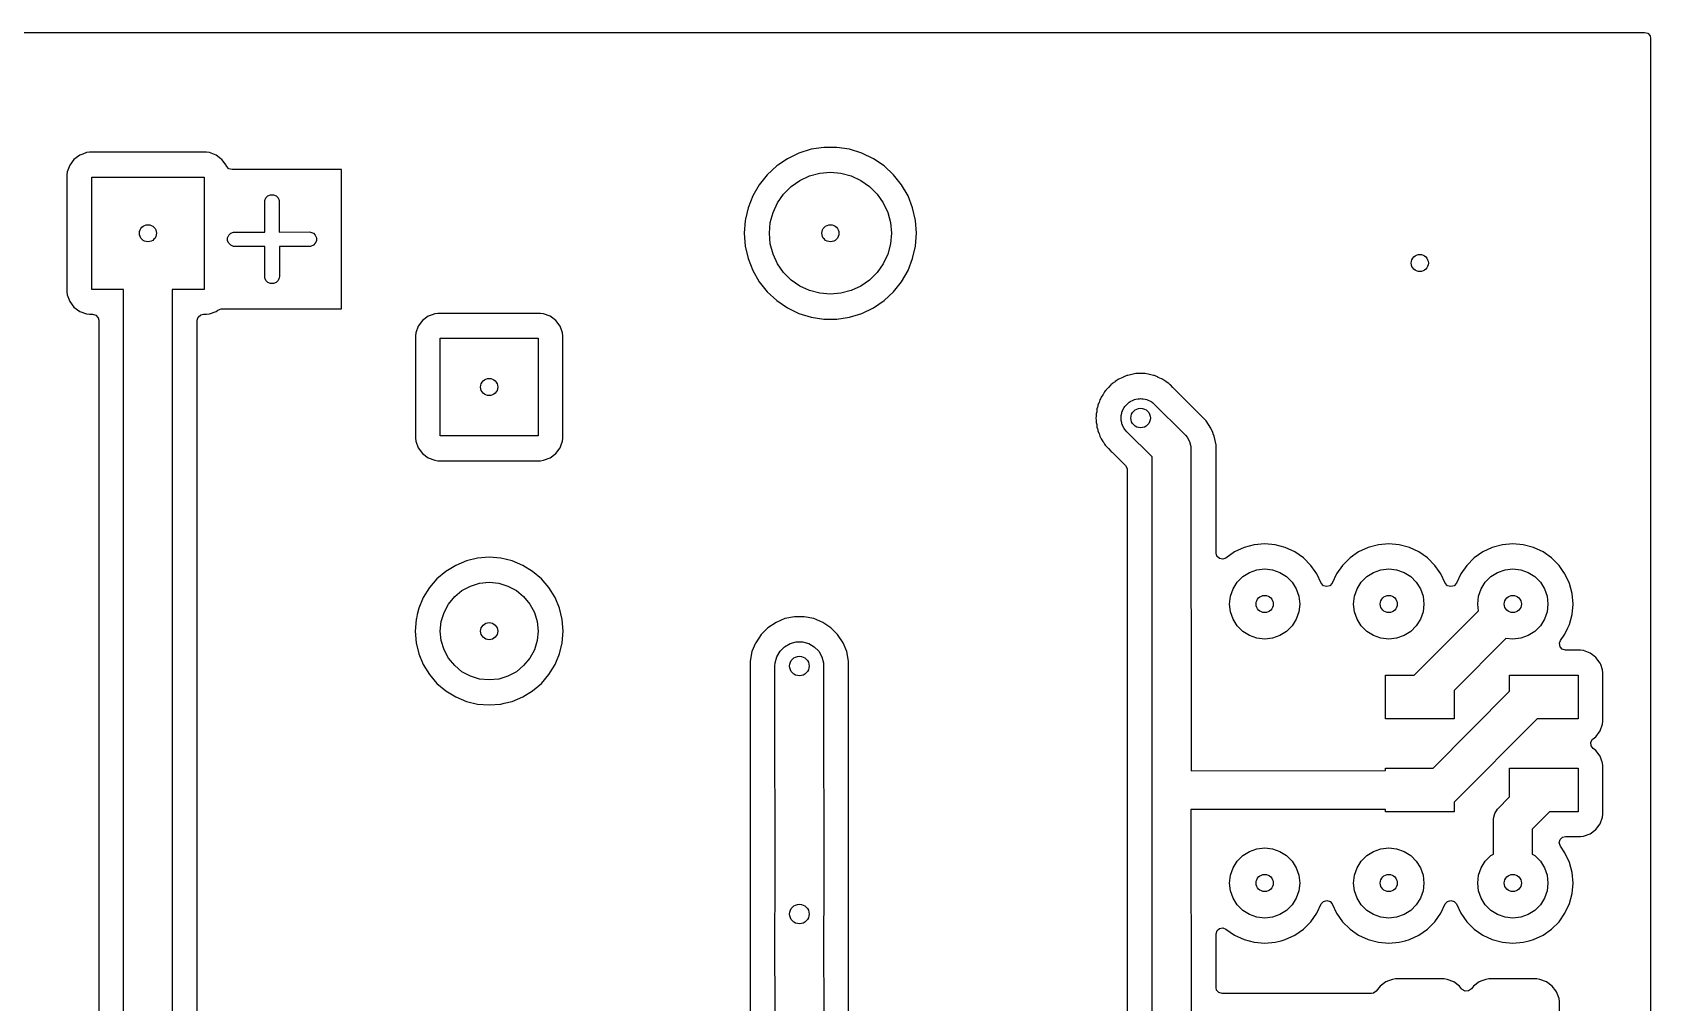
# Model space of a CAD drawing. Extents: x 0.01 to 2.39, y 0.01 to 1.59.
# Drawn here: x 1.082 to 2.386, y 0.804 to 1.586 of the extents above; entities that cross this region are included whole.
import ezdxf

# ---------------------------------------------------------------- set-up
doc = ezdxf.new("R2010")
doc.units = 0
doc.header["$MEASUREMENT"] = 0
doc.layers.add('BLACK', color=7, linetype='CONTINUOUS')

msp = doc.modelspace()

# ---------------------------------------------------------------- linework, layer by layer
at = {"layer": 'BLACK', "linetype": 'CONTINUOUS'}
for p, q in [((0.0189, 1.586), (2.3811, 1.586)), ((2.3811, 1.586), (2.3838, 1.5853)), ((2.3838, 1.5853), (2.3856, 1.5831)), ((2.3856, 1.5831), (2.386, 1.5811)), ((2.386, 1.5811), (2.386, 0.0189)), ((1.12, 1.487), (1.1154, 1.4836)), ((1.1224, 1.4879), (1.12, 1.487)), ((1.12, 1.487), (1.12, 1.487)), ((1.12, 1.487), (1.12, 1.487)), ((1.1254, 1.4891), (1.1224, 1.4879)), ((1.1278, 1.4893), (1.1254, 1.4891)), ((1.1254, 1.4891), (1.1254, 1.4891)), ((1.2222, 1.4893), (1.1278, 1.4893)), ((1.1278, 1.4893), (1.1278, 1.4893)), ((1.1278, 1.4893), (1.1278, 1.4893)), ((1.2246, 1.4891), (1.2222, 1.4893)), ((1.2222, 1.4893), (1.2222, 1.4893)), ((1.2222, 1.4893), (1.2222, 1.4893)), ((1.23, 1.487), (1.2246, 1.4891)), ((1.2246, 1.4891), (1.2246, 1.4891)), ((1.2246, 1.4891), (1.2246, 1.4891)), ((1.2338, 1.4841), (1.23, 1.487)), ((1.23, 1.487), (1.23, 1.487)), ((1.23, 1.487), (1.23, 1.487)), ((1.6996, 1.4886), (1.6903, 1.4841)), ((1.7096, 1.4917), (1.6996, 1.4886)), ((1.6996, 1.4886), (1.6996, 1.4886)), ((1.6996, 1.4886), (1.6996, 1.4886)), ((1.7198, 1.4932), (1.7096, 1.4917)), ((1.7096, 1.4917), (1.7096, 1.4917)), ((1.7096, 1.4917), (1.7096, 1.4917)), ((1.7302, 1.4932), (1.7198, 1.4932)), ((1.7404, 1.4917), (1.7302, 1.4932)), ((1.7504, 1.4886), (1.7404, 1.4917)), ((1.7404, 1.4917), (1.7404, 1.4917)), ((1.7404, 1.4917), (1.7404, 1.4917)), ((1.7597, 1.4841), (1.7504, 1.4886)), ((1.7504, 1.4886), (1.7504, 1.4886)), ((1.7504, 1.4886), (1.7504, 1.4886)), ((1.112, 1.479), (1.11, 1.4736)), ((1.1154, 1.4836), (1.112, 1.479)), ((1.112, 1.479), (1.112, 1.479)), ((1.2346, 1.4836), (1.2338, 1.4841)), ((1.238, 1.479), (1.2346, 1.4836)), ((1.2382, 1.4785), (1.238, 1.479)), ((1.2383, 1.4782), (1.2382, 1.4785)), ((1.2402, 1.4761), (1.2383, 1.4782)), ((1.2428, 1.4753), (1.2402, 1.4761)), ((1.3311, 1.4753), (1.2428, 1.4753)), ((1.3311, 1.424), (1.3311, 1.4753)), ((1.6817, 1.4783), (1.6741, 1.4712)), ((1.6827, 1.479), (1.6817, 1.4783)), ((1.6903, 1.4841), (1.6827, 1.479)), ((1.6903, 1.4841), (1.6903, 1.4841)), ((1.6903, 1.4841), (1.6903, 1.4841)), ((1.7683, 1.4783), (1.7597, 1.4841)), ((1.7759, 1.4712), (1.7683, 1.4783)), ((1.11, 1.4736), (1.1097, 1.4712)), ((1.1097, 1.4712), (1.1097, 1.3768)), ((1.11, 1.4736), (1.11, 1.4736)), ((1.1297, 1.3787), (1.1297, 1.4693)), ((1.1297, 1.4693), (1.2203, 1.4693)), ((1.2203, 1.4693), (1.2203, 1.3787)), ((1.6676, 1.4631), (1.6624, 1.4541)), ((1.6741, 1.4712), (1.6676, 1.4631)), ((1.6676, 1.4631), (1.6676, 1.4631)), ((1.6873, 1.4556), (1.6934, 1.4617)), ((1.6934, 1.4617), (1.7004, 1.4666)), ((1.7004, 1.4666), (1.7082, 1.4703)), ((1.7082, 1.4703), (1.7165, 1.4725)), ((1.7165, 1.4725), (1.725, 1.4732)), ((1.725, 1.4732), (1.7335, 1.4725)), ((1.7335, 1.4725), (1.7418, 1.4703)), ((1.7418, 1.4703), (1.7496, 1.4666)), ((1.7496, 1.4666), (1.7566, 1.4617)), ((1.7566, 1.4617), (1.7627, 1.4556)), ((1.7824, 1.4631), (1.7759, 1.4712)), ((1.7876, 1.4541), (1.7824, 1.4631)), ((1.2691, 1.4492), (1.2692, 1.4503)), ((1.2691, 1.425), (1.2691, 1.4492)), ((1.2692, 1.4503), (1.2701, 1.4525)), ((1.2701, 1.4525), (1.2717, 1.4541)), ((1.2717, 1.4541), (1.2738, 1.455)), ((1.2738, 1.455), (1.2762, 1.455)), ((1.2762, 1.455), (1.2783, 1.4541)), ((1.2783, 1.4541), (1.2799, 1.4525)), ((1.2799, 1.4525), (1.2808, 1.4503)), ((1.2808, 1.4503), (1.2808, 1.425)), ((1.6624, 1.4541), (1.6587, 1.4445)), ((1.6624, 1.4541), (1.6624, 1.4541)), ((1.6788, 1.4408), (1.6824, 1.4486)), ((1.6824, 1.4486), (1.6873, 1.4556)), ((1.7627, 1.4556), (1.7676, 1.4486)), ((1.7676, 1.4486), (1.7712, 1.4408)), ((1.7913, 1.4445), (1.7876, 1.4541)), ((1.6566, 1.4353), (1.6563, 1.4344)), ((1.6587, 1.4445), (1.6566, 1.4353)), ((1.6765, 1.4326), (1.6788, 1.4408)), ((1.7712, 1.4408), (1.7735, 1.4326)), ((1.7937, 1.4344), (1.7913, 1.4445)), ((1.2392, 1.4203), (1.2401, 1.4225)), ((1.2401, 1.4225), (1.2417, 1.4241)), ((1.2417, 1.4241), (1.2439, 1.425)), ((1.2439, 1.425), (1.2691, 1.425)), ((1.2808, 1.425), (1.305, 1.4251)), ((1.305, 1.4251), (1.3061, 1.425)), ((1.3061, 1.425), (1.3083, 1.4241)), ((1.3083, 1.4241), (1.3099, 1.4225)), ((1.3099, 1.4225), (1.3108, 1.4203)), ((1.3311, 1.3631), (1.3311, 1.424)), ((1.6563, 1.4344), (1.6556, 1.424)), ((1.6556, 1.424), (1.6563, 1.4137)), ((1.6758, 1.424), (1.6765, 1.4326)), ((1.6765, 1.4155), (1.6758, 1.424)), ((1.7735, 1.4326), (1.7742, 1.424)), ((1.7742, 1.424), (1.7735, 1.4155)), ((1.7944, 1.424), (1.7937, 1.4344)), ((1.7937, 1.4137), (1.7944, 1.424)), ((1.2392, 1.418), (1.2392, 1.4203)), ((1.2401, 1.4159), (1.2392, 1.418)), ((1.2417, 1.4143), (1.2401, 1.4159)), ((1.2439, 1.4134), (1.2417, 1.4143)), ((1.245, 1.4133), (1.2439, 1.4134)), ((1.2692, 1.4133), (1.245, 1.4133)), ((1.2692, 1.388), (1.2692, 1.4133)), ((1.3061, 1.4134), (1.2809, 1.4133)), ((1.2809, 1.4133), (1.2809, 1.3892)), ((1.3083, 1.4143), (1.3061, 1.4134)), ((1.3099, 1.4159), (1.3083, 1.4143)), ((1.3108, 1.418), (1.3099, 1.4159)), ((1.3108, 1.4203), (1.3108, 1.418)), ((1.6563, 1.4137), (1.6563, 1.4137)), ((1.6563, 1.4137), (1.6563, 1.4137)), ((1.6563, 1.4137), (1.6587, 1.4036)), ((1.6788, 1.4072), (1.6765, 1.4155)), ((1.7735, 1.4155), (1.7712, 1.4072)), ((1.7913, 1.4036), (1.7937, 1.4137)), ((1.6587, 1.4036), (1.6624, 1.3939)), ((1.6824, 1.3994), (1.6788, 1.4072)), ((1.6873, 1.3924), (1.6824, 1.3994)), ((1.7676, 1.3994), (1.7627, 1.3924)), ((1.7712, 1.4072), (1.7676, 1.3994)), ((1.7876, 1.3939), (1.7913, 1.4036)), ((1.2701, 1.3859), (1.2692, 1.388)), ((1.2717, 1.3843), (1.2701, 1.3859)), ((1.2738, 1.3834), (1.2717, 1.3843)), ((1.2762, 1.3834), (1.2738, 1.3834)), ((1.2783, 1.3843), (1.2762, 1.3834)), ((1.2799, 1.3859), (1.2783, 1.3843)), ((1.2808, 1.388), (1.2799, 1.3859)), ((1.2809, 1.3892), (1.2808, 1.388)), ((1.6624, 1.3939), (1.6624, 1.3939)), ((1.6624, 1.3939), (1.6676, 1.3849)), ((1.6676, 1.3849), (1.6741, 1.3768)), ((1.6934, 1.3863), (1.6873, 1.3924)), ((1.7004, 1.3814), (1.6934, 1.3863)), ((1.7566, 1.3863), (1.7496, 1.3814)), ((1.7627, 1.3924), (1.7566, 1.3863)), ((1.7759, 1.3768), (1.7824, 1.3849)), ((1.7824, 1.3849), (1.7876, 1.3939)), ((1.7824, 1.3849), (1.7824, 1.3849)), ((1.7876, 1.3939), (1.7876, 1.3939)), ((1.1097, 1.3768), (1.11, 1.3744)), ((1.11, 1.3744), (1.11, 1.3744)), ((1.11, 1.3744), (1.112, 1.369)), ((1.1553, 1.3787), (1.1297, 1.3787)), ((1.1555, 0.4724), (1.1553, 1.3787)), ((1.2203, 1.3787), (1.1945, 1.3787)), ((1.1945, 1.3787), (1.1947, 0.475)), ((1.6741, 1.3768), (1.6817, 1.3697)), ((1.6817, 1.3697), (1.6817, 1.3697)), ((1.6817, 1.3697), (1.6903, 1.3639)), ((1.7082, 1.3778), (1.7004, 1.3814)), ((1.7165, 1.3756), (1.7082, 1.3778)), ((1.725, 1.3748), (1.7165, 1.3756)), ((1.7335, 1.3756), (1.725, 1.3748)), ((1.7418, 1.3778), (1.7335, 1.3756)), ((1.7496, 1.3814), (1.7418, 1.3778)), ((1.7597, 1.3639), (1.7683, 1.3697)), ((1.7683, 1.3697), (1.7759, 1.3768)), ((1.7683, 1.3697), (1.7683, 1.3697)), ((1.7683, 1.3697), (1.7683, 1.3697)), ((1.112, 1.369), (1.112, 1.369)), ((1.112, 1.369), (1.1154, 1.3644)), ((1.1154, 1.3644), (1.12, 1.361)), ((1.12, 1.361), (1.12, 1.361)), ((1.12, 1.361), (1.1254, 1.359)), ((1.1254, 1.359), (1.1254, 1.359)), ((1.1254, 1.359), (1.1278, 1.3587)), ((1.1278, 1.3587), (1.1278, 1.3587)), ((1.1278, 1.3587), (1.1303, 1.3587)), ((1.1303, 1.3587), (1.133, 1.3579)), ((1.133, 1.3579), (1.1348, 1.3558)), ((1.2147, 1.3538), (1.2155, 1.3564)), ((1.2155, 1.3564), (1.2176, 1.3583)), ((1.2176, 1.3583), (1.2197, 1.3587)), ((1.2197, 1.3587), (1.2222, 1.3587)), ((1.2222, 1.3587), (1.2246, 1.359)), ((1.2246, 1.359), (1.23, 1.361)), ((1.2246, 1.359), (1.2246, 1.359)), ((1.23, 1.361), (1.2314, 1.3621)), ((1.23, 1.361), (1.23, 1.361)), ((1.2314, 1.3621), (1.234, 1.3631)), ((1.234, 1.3631), (1.2344, 1.3631)), ((1.2344, 1.3631), (1.3311, 1.3631)), ((1.4009, 1.3571), (1.3963, 1.3537)), ((1.404, 1.3583), (1.4009, 1.3571)), ((1.4009, 1.3571), (1.4009, 1.3571)), ((1.4009, 1.3571), (1.4009, 1.3571)), ((1.4063, 1.3591), (1.404, 1.3583)), ((1.4087, 1.3594), (1.4063, 1.3591)), ((1.4063, 1.3591), (1.4063, 1.3591)), ((1.4913, 1.3594), (1.4087, 1.3594)), ((1.4087, 1.3594), (1.4087, 1.3594)), ((1.4087, 1.3594), (1.4087, 1.3594)), ((1.4937, 1.3591), (1.4913, 1.3594)), ((1.4913, 1.3594), (1.4913, 1.3594)), ((1.4913, 1.3594), (1.4913, 1.3594)), ((1.4991, 1.3571), (1.4937, 1.3591)), ((1.4937, 1.3591), (1.4937, 1.3591)), ((1.4937, 1.3591), (1.4937, 1.3591)), ((1.5001, 1.3563), (1.4991, 1.3571)), ((1.4991, 1.3571), (1.4991, 1.3571)), ((1.4991, 1.3571), (1.4991, 1.3571)), ((1.6903, 1.3639), (1.6903, 1.3639)), ((1.6903, 1.3639), (1.6996, 1.3594)), ((1.6996, 1.3594), (1.6996, 1.3594)), ((1.6996, 1.3594), (1.7096, 1.3563)), ((1.7404, 1.3563), (1.7504, 1.3594)), ((1.7504, 1.3594), (1.7597, 1.3639)), ((1.7504, 1.3594), (1.7504, 1.3594)), ((1.7597, 1.3639), (1.7597, 1.3639)), ((1.1348, 1.3558), (1.1353, 1.3538)), ((1.1353, 1.3538), (1.1353, 0.4711)), ((1.2147, 1.3413), (1.2147, 1.3538)), ((1.3909, 1.3437), (1.3906, 1.3413)), ((1.3929, 1.3491), (1.3909, 1.3437)), ((1.3909, 1.3437), (1.3909, 1.3437)), ((1.3963, 1.3537), (1.3929, 1.3491)), ((1.3929, 1.3491), (1.3929, 1.3491)), ((1.5037, 1.3537), (1.5001, 1.3563)), ((1.5071, 1.3491), (1.5037, 1.3537)), ((1.5089, 1.3444), (1.5071, 1.3491)), ((1.5091, 1.3437), (1.5089, 1.3444)), ((1.5094, 1.3413), (1.5091, 1.3437)), ((1.5091, 1.3437), (1.5091, 1.3437)), ((1.7096, 1.3563), (1.7096, 1.3563)), ((1.7096, 1.3563), (1.7096, 1.3563)), ((1.7096, 1.3563), (1.7198, 1.3548)), ((1.7198, 1.3548), (1.7198, 1.3548)), ((1.7198, 1.3548), (1.7302, 1.3548)), ((1.7302, 1.3548), (1.7404, 1.3563)), ((1.7302, 1.3548), (1.7302, 1.3548)), ((1.7404, 1.3563), (1.7404, 1.3563)), ((1.7404, 1.3563), (1.7404, 1.3563)), ((1.2147, 1.1031), (1.2147, 1.3413)), ((1.3906, 1.3413), (1.3906, 1.2587)), ((1.4106, 1.2606), (1.4106, 1.3394)), ((1.4106, 1.3394), (1.4894, 1.3394)), ((1.4894, 1.3394), (1.4894, 1.2606)), ((1.5094, 1.275), (1.5094, 1.3413)), ((1.5094, 1.3413), (1.5094, 1.3413)), ((1.9545, 1.3043), (1.9522, 1.3028)), ((1.9546, 1.3044), (1.9545, 1.3043)), ((1.957, 1.3061), (1.9546, 1.3044)), ((1.9573, 1.3063), (1.957, 1.3061)), ((1.958, 1.3067), (1.9573, 1.3063)), ((1.9581, 1.3067), (1.958, 1.3067)), ((1.9608, 1.3078), (1.9581, 1.3067)), ((1.9609, 1.3079), (1.9608, 1.3078)), ((1.9639, 1.3092), (1.9609, 1.3079)), ((1.9643, 1.3093), (1.9639, 1.3092)), ((1.9639, 1.3092), (1.9639, 1.3092)), ((1.9639, 1.3092), (1.9639, 1.3092)), ((1.9639, 1.3092), (1.9639, 1.3092)), ((1.9646, 1.3094), (1.9643, 1.3093)), ((1.9643, 1.3093), (1.9643, 1.3093)), ((1.9658, 1.3096), (1.9646, 1.3094)), ((1.9678, 1.31), (1.9658, 1.3096)), ((1.9712, 1.3108), (1.9678, 1.31)), ((1.9678, 1.31), (1.9678, 1.31)), ((1.9788, 1.3108), (1.9712, 1.3108)), ((1.9822, 1.31), (1.9788, 1.3108)), ((1.9854, 1.3094), (1.9822, 1.31)), ((1.9822, 1.31), (1.9822, 1.31)), ((1.9857, 1.3093), (1.9854, 1.3094)), ((1.9854, 1.3094), (1.9854, 1.3094)), ((1.9861, 1.3092), (1.9857, 1.3093)), ((1.9857, 1.3093), (1.9857, 1.3093)), ((1.9891, 1.3079), (1.9861, 1.3092)), ((1.9861, 1.3092), (1.9861, 1.3092)), ((1.9892, 1.3078), (1.9891, 1.3079)), ((1.9919, 1.3067), (1.9892, 1.3078)), ((1.992, 1.3067), (1.9919, 1.3067)), ((1.9927, 1.3063), (1.992, 1.3067)), ((1.993, 1.3061), (1.9927, 1.3063)), ((1.9954, 1.3044), (1.993, 1.3061)), ((1.9955, 1.3043), (1.9954, 1.3044)), ((1.9978, 1.3028), (1.9955, 1.3043)), ((1.943, 1.2912), (1.9427, 1.2906)), ((1.9433, 1.2919), (1.943, 1.2912)), ((1.9445, 1.2938), (1.9433, 1.2919)), ((1.9433, 1.2919), (1.9433, 1.2919)), ((1.9447, 1.294), (1.9445, 1.2938)), ((1.9459, 1.2961), (1.9447, 1.294)), ((1.9465, 1.2968), (1.9459, 1.2961)), ((1.9459, 1.2961), (1.9459, 1.2961)), ((1.9469, 1.2973), (1.9465, 1.2968)), ((1.9472, 1.2978), (1.9469, 1.2973)), ((1.949, 1.2995), (1.9472, 1.2978)), ((1.9491, 1.2997), (1.949, 1.2995)), ((1.9509, 1.3017), (1.9491, 1.2997)), ((1.9511, 1.3019), (1.9509, 1.3017)), ((1.9514, 1.3021), (1.9511, 1.3019)), ((1.952, 1.3026), (1.9514, 1.3021)), ((1.9522, 1.3028), (1.952, 1.3026)), ((1.998, 1.3026), (1.9978, 1.3028)), ((1.9986, 1.3021), (1.998, 1.3026)), ((1.9991, 1.3017), (1.9986, 1.3021)), ((2.0009, 1.2997), (1.9991, 1.3017)), ((2.001, 1.2995), (2.0009, 1.2997)), ((2.0278, 1.2728), (2.001, 1.2995)), ((1.9396, 1.2801), (1.9392, 1.2785)), ((1.9392, 1.2785), (1.9392, 1.2771)), ((1.9398, 1.2825), (1.9396, 1.2806)), ((1.9396, 1.2806), (1.9396, 1.2801)), ((1.9402, 1.2838), (1.9398, 1.2825)), ((1.9398, 1.2825), (1.9398, 1.2825)), ((1.9404, 1.2843), (1.9402, 1.2838)), ((1.9406, 1.2854), (1.9404, 1.2843)), ((1.9413, 1.2872), (1.9406, 1.2854)), ((1.9406, 1.2854), (1.9406, 1.2854)), ((1.9415, 1.2876), (1.9413, 1.2872)), ((1.9421, 1.2896), (1.9415, 1.2876)), ((1.9427, 1.2906), (1.9421, 1.2896)), ((1.9421, 1.2896), (1.9421, 1.2896)), ((1.9594, 1.2771), (1.9599, 1.2788)), ((1.9599, 1.2788), (1.96, 1.2799)), ((1.96, 1.2799), (1.9603, 1.2804)), ((1.9603, 1.2804), (1.9605, 1.281)), ((1.9605, 1.281), (1.9618, 1.2834)), ((1.9618, 1.2834), (1.9623, 1.2843)), ((1.9623, 1.2843), (1.9624, 1.2844)), ((1.9624, 1.2844), (1.9625, 1.2846)), ((1.9625, 1.2846), (1.9654, 1.2875)), ((1.9654, 1.2875), (1.9656, 1.2876)), ((1.9656, 1.2876), (1.9657, 1.2877)), ((1.9657, 1.2877), (1.9666, 1.2882)), ((1.9666, 1.2882), (1.969, 1.2895)), ((1.969, 1.2895), (1.9696, 1.2897)), ((1.9696, 1.2897), (1.9701, 1.29)), ((1.9701, 1.29), (1.9712, 1.2901)), ((1.9712, 1.2901), (1.9729, 1.2906)), ((1.9729, 1.2906), (1.9741, 1.2906)), ((1.9741, 1.2906), (1.975, 1.2907)), ((1.975, 1.2907), (1.9759, 1.2906)), ((1.9759, 1.2906), (1.9771, 1.2906)), ((1.9771, 1.2906), (1.9788, 1.2901)), ((1.9788, 1.2901), (1.9799, 1.29)), ((1.9799, 1.29), (1.9804, 1.2897)), ((1.9804, 1.2897), (1.981, 1.2895)), ((1.981, 1.2895), (1.9834, 1.2882)), ((1.9834, 1.2882), (1.9843, 1.2877)), ((1.9843, 1.2877), (1.9844, 1.2876)), ((1.9844, 1.2876), (1.9846, 1.2875)), ((1.9846, 1.2875), (2.0111, 1.2611)), ((1.5094, 1.2587), (1.5094, 1.275)), ((1.9392, 1.2766), (1.939, 1.275)), ((1.939, 1.275), (1.9392, 1.2734)), ((1.9392, 1.2771), (1.9392, 1.2766)), ((1.9392, 1.2734), (1.9392, 1.2729)), ((1.9392, 1.2729), (1.9392, 1.2715)), ((1.9392, 1.2715), (1.9396, 1.2699)), ((1.9396, 1.2699), (1.9396, 1.2694)), ((1.9396, 1.2694), (1.9398, 1.2675)), ((1.9398, 1.2675), (1.9398, 1.2675)), ((1.9398, 1.2675), (1.9402, 1.2662)), ((1.9402, 1.2662), (1.9404, 1.2657)), ((1.9404, 1.2657), (1.9406, 1.2646)), ((1.9593, 1.275), (1.9594, 1.2759)), ((1.9594, 1.2741), (1.9593, 1.275)), ((1.9594, 1.2759), (1.9594, 1.2771)), ((1.9594, 1.2729), (1.9594, 1.2741)), ((1.9599, 1.2712), (1.9594, 1.2729)), ((1.96, 1.2701), (1.9599, 1.2712)), ((1.9603, 1.2696), (1.96, 1.2701)), ((1.9605, 1.269), (1.9603, 1.2696)), ((1.9618, 1.2666), (1.9605, 1.269)), ((1.9623, 1.2657), (1.9618, 1.2666)), ((1.9624, 1.2656), (1.9623, 1.2657)), ((1.9625, 1.2654), (1.9624, 1.2656)), ((1.9639, 1.2639), (1.9625, 1.2654)), ((2.0317, 1.2669), (2.0278, 1.2728)), ((2.0332, 1.2632), (2.0317, 1.2669)), ((1.3906, 1.2587), (1.3909, 1.2563)), ((1.3909, 1.2563), (1.3909, 1.2563)), ((1.3909, 1.2563), (1.3929, 1.2509)), ((1.4894, 1.2606), (1.4106, 1.2606)), ((1.5071, 1.2509), (1.5078, 1.2527)), ((1.5078, 1.2527), (1.5081, 1.2535)), ((1.5081, 1.2535), (1.5091, 1.2563)), ((1.5091, 1.2563), (1.5094, 1.2587)), ((1.5091, 1.2563), (1.5091, 1.2563)), ((1.5094, 1.2587), (1.5094, 1.2587)), ((1.9406, 1.2646), (1.9406, 1.2646)), ((1.9406, 1.2646), (1.9413, 1.2628)), ((1.9413, 1.2628), (1.9415, 1.2624)), ((1.9415, 1.2624), (1.9421, 1.2604)), ((1.9421, 1.2604), (1.9421, 1.2604)), ((1.9421, 1.2604), (1.9427, 1.2594)), ((1.9427, 1.2594), (1.943, 1.2588)), ((1.943, 1.2588), (1.9433, 1.2581)), ((1.9433, 1.2581), (1.9433, 1.2581)), ((1.9433, 1.2581), (1.9445, 1.2562)), ((1.9445, 1.2562), (1.9447, 1.256)), ((1.9447, 1.256), (1.9459, 1.2539)), ((1.9459, 1.2539), (1.9465, 1.2532)), ((1.9465, 1.2532), (1.9469, 1.2527)), ((1.9469, 1.2527), (1.9472, 1.2522)), ((1.9472, 1.2522), (1.9472, 1.2522)), ((1.9472, 1.2522), (1.949, 1.2505)), ((1.9843, 1.2436), (1.9639, 1.2639)), ((2.0111, 1.2611), (2.0125, 1.2596)), ((2.0125, 1.2596), (2.0145, 1.256)), ((2.0145, 1.256), (2.0156, 1.2521)), ((2.0156, 1.2521), (2.0157, 0.9906)), ((2.0335, 1.2626), (2.0332, 1.2632)), ((2.0336, 1.2623), (2.0335, 1.2626)), ((2.0344, 1.2604), (2.0336, 1.2623)), ((2.0358, 1.2535), (2.0344, 1.2604)), ((2.0358, 1.1661), (2.0358, 1.2535)), ((2.0358, 1.2535), (2.0358, 1.2535)), ((1.3929, 1.2509), (1.3929, 1.2509)), ((1.3929, 1.2509), (1.3963, 1.2463)), ((1.3963, 1.2463), (1.4009, 1.2429)), ((1.4009, 1.2429), (1.4009, 1.2429)), ((1.4009, 1.2429), (1.4063, 1.2409)), ((1.4063, 1.2409), (1.4063, 1.2409)), ((1.4063, 1.2409), (1.4087, 1.2406)), ((1.4087, 1.2406), (1.4087, 1.2406)), ((1.4087, 1.2406), (1.4913, 1.2406)), ((1.4913, 1.2406), (1.4937, 1.2409)), ((1.4937, 1.2409), (1.4991, 1.2429)), ((1.4937, 1.2409), (1.4937, 1.2409)), ((1.4991, 1.2429), (1.5037, 1.2463)), ((1.4991, 1.2429), (1.4991, 1.2429)), ((1.5037, 1.2463), (1.5071, 1.2509)), ((1.5071, 1.2509), (1.5071, 1.2509)), ((1.949, 1.2505), (1.9491, 1.2503)), ((1.9491, 1.2503), (1.9509, 1.2483)), ((1.9509, 1.2483), (1.9514, 1.2479)), ((1.9514, 1.2479), (1.952, 1.2474)), ((1.952, 1.2474), (1.9628, 1.2366)), ((1.9844, 0.977), (1.9843, 1.2436)), ((1.9628, 1.2366), (1.9641, 1.2342)), ((1.9641, 1.2342), (1.9642, 1.2331)), ((1.9642, 1.2331), (1.9642, 0.5715)), ((1.4407, 1.162), (1.4316, 1.1598)), ((1.45, 1.1627), (1.4407, 1.162)), ((1.4593, 1.162), (1.45, 1.1627)), ((1.4684, 1.1598), (1.4593, 1.162)), ((2.0365, 1.1635), (2.0358, 1.1661)), ((2.0386, 1.1616), (2.0365, 1.1635)), ((2.0414, 1.1612), (2.0386, 1.1616)), ((2.0436, 1.1621), (2.0414, 1.1612)), ((2.0507, 1.167), (2.0436, 1.1621)), ((2.0436, 1.1621), (2.0436, 1.1621)), ((2.0584, 1.1706), (2.0507, 1.167)), ((2.0507, 1.167), (2.0507, 1.167)), ((2.0666, 1.1728), (2.0584, 1.1706)), ((2.075, 1.1736), (2.0666, 1.1728)), ((2.0834, 1.1728), (2.075, 1.1736)), ((2.0916, 1.1706), (2.0834, 1.1728)), ((2.0993, 1.167), (2.0916, 1.1706)), ((2.1062, 1.1622), (2.0993, 1.167)), ((2.1122, 1.1562), (2.1062, 1.1622)), ((2.1438, 1.1622), (2.1378, 1.1562)), ((2.1507, 1.167), (2.1438, 1.1622)), ((2.1438, 1.1622), (2.1438, 1.1622)), ((2.1584, 1.1706), (2.1507, 1.167)), ((2.1507, 1.167), (2.1507, 1.167)), ((2.1666, 1.1728), (2.1584, 1.1706)), ((2.175, 1.1736), (2.1666, 1.1728)), ((2.1834, 1.1728), (2.175, 1.1736)), ((2.1916, 1.1706), (2.1834, 1.1728)), ((2.1993, 1.167), (2.1916, 1.1706)), ((2.2062, 1.1622), (2.1993, 1.167)), ((2.2122, 1.1562), (2.2062, 1.1622)), ((2.2438, 1.1622), (2.2378, 1.1562)), ((2.2507, 1.167), (2.2438, 1.1622)), ((2.2438, 1.1622), (2.2438, 1.1622)), ((2.2584, 1.1706), (2.2507, 1.167)), ((2.2507, 1.167), (2.2507, 1.167)), ((2.2666, 1.1728), (2.2584, 1.1706)), ((2.275, 1.1736), (2.2666, 1.1728)), ((2.2834, 1.1728), (2.275, 1.1736)), ((2.2916, 1.1706), (2.2834, 1.1728)), ((2.2993, 1.167), (2.2916, 1.1706)), ((2.3062, 1.1622), (2.2993, 1.167)), ((2.3122, 1.1562), (2.3062, 1.1622)), ((1.415, 1.1513), (1.4079, 1.1453)), ((1.423, 1.1562), (1.415, 1.1513)), ((1.415, 1.1513), (1.415, 1.1513)), ((1.415, 1.1513), (1.415, 1.1513)), ((1.4316, 1.1598), (1.423, 1.1562)), ((1.477, 1.1562), (1.4684, 1.1598)), ((1.485, 1.1513), (1.477, 1.1562)), ((1.4921, 1.1453), (1.485, 1.1513)), ((2.0573, 1.1472), (2.0627, 1.1505)), ((2.0627, 1.1505), (2.0687, 1.1526)), ((2.0687, 1.1526), (2.075, 1.1533)), ((2.075, 1.1533), (2.0813, 1.1526)), ((2.0813, 1.1526), (2.0873, 1.1505)), ((2.0873, 1.1505), (2.0927, 1.1472)), ((2.1156, 1.1513), (2.1122, 1.1562)), ((2.1122, 1.1562), (2.1122, 1.1562)), ((2.1122, 1.1562), (2.1122, 1.1562)), ((2.117, 1.1493), (2.1156, 1.1513)), ((2.1205, 1.1419), (2.117, 1.1493)), ((2.133, 1.1493), (2.1295, 1.1419)), ((2.1378, 1.1562), (2.133, 1.1493)), ((2.1378, 1.1562), (2.1378, 1.1562)), ((2.1573, 1.1472), (2.1627, 1.1505)), ((2.1627, 1.1505), (2.1687, 1.1526)), ((2.1687, 1.1526), (2.175, 1.1533)), ((2.175, 1.1533), (2.1813, 1.1526)), ((2.1813, 1.1526), (2.1873, 1.1505)), ((2.1873, 1.1505), (2.1927, 1.1472)), ((2.2156, 1.1513), (2.2122, 1.1562)), ((2.2122, 1.1562), (2.2122, 1.1562)), ((2.2122, 1.1562), (2.2122, 1.1562)), ((2.217, 1.1493), (2.2156, 1.1513)), ((2.2205, 1.1419), (2.217, 1.1493)), ((2.233, 1.1493), (2.2295, 1.1419)), ((2.2378, 1.1562), (2.233, 1.1493)), ((2.2378, 1.1562), (2.2378, 1.1562)), ((2.2573, 1.1472), (2.2627, 1.1505)), ((2.2627, 1.1505), (2.2687, 1.1526)), ((2.2687, 1.1526), (2.275, 1.1533)), ((2.275, 1.1533), (2.2813, 1.1526)), ((2.2813, 1.1526), (2.2873, 1.1505)), ((2.2873, 1.1505), (2.2927, 1.1472)), ((2.3156, 1.1513), (2.3122, 1.1562)), ((2.3122, 1.1562), (2.3122, 1.1562)), ((2.3122, 1.1562), (2.3122, 1.1562)), ((2.317, 1.1493), (2.3156, 1.1513)), ((2.3206, 1.1416), (2.317, 1.1493)), ((1.4018, 1.1382), (1.3969, 1.1302)), ((1.4079, 1.1453), (1.4018, 1.1382)), ((1.4018, 1.1382), (1.4018, 1.1382)), ((1.4222, 1.131), (1.4281, 1.1359)), ((1.4281, 1.1359), (1.4349, 1.1395)), ((1.4349, 1.1395), (1.4423, 1.1418)), ((1.4423, 1.1418), (1.45, 1.1425)), ((1.45, 1.1425), (1.4577, 1.1418)), ((1.4577, 1.1418), (1.4651, 1.1395)), ((1.4651, 1.1395), (1.4719, 1.1359)), ((1.4719, 1.1359), (1.4778, 1.131)), ((1.4982, 1.1382), (1.4921, 1.1453)), ((1.5031, 1.1302), (1.4982, 1.1382)), ((2.0474, 1.1313), (2.0495, 1.1373)), ((2.0495, 1.1373), (2.0528, 1.1427)), ((2.0528, 1.1427), (2.0573, 1.1472)), ((2.0927, 1.1472), (2.0972, 1.1427)), ((2.0972, 1.1427), (2.1005, 1.1373)), ((2.1005, 1.1373), (2.1026, 1.1313)), ((2.1223, 1.1398), (2.1205, 1.1419)), ((2.125, 1.139), (2.1223, 1.1398)), ((2.1276, 1.1398), (2.125, 1.139)), ((2.1295, 1.1419), (2.1276, 1.1398)), ((2.1474, 1.1313), (2.1495, 1.1373)), ((2.1495, 1.1373), (2.1528, 1.1427)), ((2.1528, 1.1427), (2.1573, 1.1472)), ((2.1927, 1.1472), (2.1972, 1.1427)), ((2.1972, 1.1427), (2.2005, 1.1373)), ((2.2005, 1.1373), (2.2026, 1.1313)), ((2.2223, 1.1398), (2.2205, 1.1419)), ((2.225, 1.139), (2.2223, 1.1398)), ((2.2276, 1.1398), (2.225, 1.139)), ((2.2295, 1.1419), (2.2276, 1.1398)), ((2.2474, 1.1313), (2.2495, 1.1373)), ((2.2495, 1.1373), (2.2528, 1.1427)), ((2.2528, 1.1427), (2.2573, 1.1472)), ((2.2927, 1.1472), (2.2972, 1.1427)), ((2.2972, 1.1427), (2.3005, 1.1373)), ((2.3005, 1.1373), (2.3026, 1.1313)), ((2.3228, 1.1334), (2.3206, 1.1416)), ((1.3969, 1.1302), (1.3933, 1.1216)), ((1.4136, 1.1182), (1.4173, 1.125)), ((1.4173, 1.125), (1.4222, 1.131)), ((1.4778, 1.131), (1.4827, 1.125)), ((1.4827, 1.125), (1.4864, 1.1182)), ((1.5067, 1.1216), (1.5031, 1.1302)), ((2.0467, 1.125), (2.0474, 1.1313)), ((2.0474, 1.1187), (2.0467, 1.125)), ((2.1026, 1.1313), (2.1033, 1.125)), ((2.1033, 1.125), (2.1026, 1.1187)), ((2.1467, 1.125), (2.1474, 1.1313)), ((2.1474, 1.1187), (2.1467, 1.125)), ((2.2026, 1.1313), (2.2033, 1.125)), ((2.2033, 1.125), (2.2026, 1.1187)), ((2.2467, 1.125), (2.2474, 1.1313)), ((2.2473, 1.1195), (2.2467, 1.125)), ((2.3026, 1.1313), (2.3033, 1.125)), ((2.3033, 1.125), (2.3026, 1.1187)), ((2.3236, 1.125), (2.3228, 1.1334)), ((2.3228, 1.1166), (2.3236, 1.125)), ((1.3912, 1.1125), (1.3904, 1.1031)), ((1.3913, 1.1132), (1.3912, 1.1125)), ((1.3921, 1.1166), (1.3913, 1.1132)), ((1.3933, 1.1216), (1.3921, 1.1166)), ((1.4106, 1.1031), (1.4114, 1.1108)), ((1.4114, 1.1108), (1.4136, 1.1182)), ((1.4864, 1.1182), (1.4886, 1.1108)), ((1.4886, 1.1108), (1.4894, 1.1031)), ((1.5088, 1.1125), (1.5067, 1.1216)), ((1.5096, 1.1031), (1.5088, 1.1125)), ((1.6812, 1.1102), (1.6747, 1.1058)), ((1.6884, 1.1132), (1.6812, 1.1102)), ((1.6961, 1.1147), (1.6884, 1.1132)), ((1.7039, 1.1147), (1.6961, 1.1147)), ((1.7116, 1.1132), (1.7039, 1.1147)), ((1.7188, 1.1102), (1.7116, 1.1132)), ((1.7253, 1.1058), (1.7188, 1.1102)), ((2.0495, 1.1127), (2.0474, 1.1187)), ((2.0528, 1.1073), (2.0495, 1.1127)), ((2.1005, 1.1127), (2.0972, 1.1073)), ((2.1026, 1.1187), (2.1005, 1.1127)), ((2.1495, 1.1127), (2.1474, 1.1187)), ((2.1528, 1.1073), (2.1495, 1.1127)), ((2.1954, 1.0675), (2.2473, 1.1195)), ((2.2005, 1.1127), (2.1972, 1.1073)), ((2.2026, 1.1187), (2.2005, 1.1127)), ((2.3005, 1.1127), (2.2972, 1.1073)), ((2.3026, 1.1187), (2.3005, 1.1127)), ((2.3206, 1.1084), (2.3228, 1.1166)), ((1.2147, 0.4711), (1.2147, 1.1031)), ((1.3904, 1.1031), (1.3912, 1.0938)), ((1.4114, 1.0955), (1.4106, 1.1031)), ((1.4894, 1.1031), (1.4886, 1.0955)), ((1.5088, 1.0938), (1.5096, 1.1031)), ((1.6692, 1.1003), (1.6648, 1.0938)), ((1.6747, 1.1058), (1.6692, 1.1003)), ((1.7308, 1.1003), (1.7253, 1.1058)), ((1.7352, 1.0938), (1.7308, 1.1003)), ((2.0573, 1.1028), (2.0528, 1.1073)), ((2.0627, 1.0995), (2.0573, 1.1028)), ((2.0687, 1.0974), (2.0627, 1.0995)), ((2.075, 1.0967), (2.0687, 1.0974)), ((2.0813, 1.0974), (2.075, 1.0967)), ((2.0873, 1.0995), (2.0813, 1.0974)), ((2.0927, 1.1028), (2.0873, 1.0995)), ((2.0972, 1.1073), (2.0927, 1.1028)), ((2.1573, 1.1028), (2.1528, 1.1073)), ((2.1627, 1.0995), (2.1573, 1.1028)), ((2.1687, 1.0974), (2.1627, 1.0995)), ((2.175, 1.0967), (2.1687, 1.0974)), ((2.1813, 1.0974), (2.175, 1.0967)), ((2.1873, 1.0995), (2.1813, 1.0974)), ((2.1927, 1.1028), (2.1873, 1.0995)), ((2.1972, 1.1073), (2.1927, 1.1028)), ((2.2694, 1.0973), (2.2276, 1.0553)), ((2.275, 1.0967), (2.2694, 1.0973)), ((2.2813, 1.0974), (2.275, 1.0967)), ((2.2873, 1.0995), (2.2813, 1.0974)), ((2.2927, 1.1028), (2.2873, 1.0995)), ((2.2972, 1.1073), (2.2927, 1.1028)), ((2.3126, 1.0934), (2.3134, 1.0955)), ((2.3134, 1.0955), (2.317, 1.1007)), ((2.317, 1.1007), (2.3194, 1.1058)), ((2.3194, 1.1058), (2.3206, 1.1084)), ((1.3912, 1.0938), (1.3933, 1.0847)), ((1.3933, 1.0847), (1.3969, 1.0761)), ((1.4136, 1.0881), (1.4114, 1.0955)), ((1.4173, 1.0813), (1.4136, 1.0881)), ((1.4864, 1.0881), (1.4827, 1.0813)), ((1.4886, 1.0955), (1.4864, 1.0881)), ((1.5042, 1.0789), (1.5067, 1.0847)), ((1.5067, 1.0847), (1.5088, 1.0938)), ((1.6618, 1.0866), (1.6603, 1.0789)), ((1.6646, 1.0934), (1.6618, 1.0866)), ((1.6618, 1.0866), (1.6618, 1.0866)), ((1.6648, 1.0938), (1.6646, 1.0934)), ((1.6805, 1.0776), (1.6818, 1.0825)), ((1.6818, 1.0825), (1.6844, 1.087)), ((1.6844, 1.087), (1.688, 1.0906)), ((1.688, 1.0906), (1.6925, 1.0932)), ((1.6925, 1.0932), (1.6974, 1.0945)), ((1.6974, 1.0945), (1.7026, 1.0945)), ((1.7026, 1.0945), (1.7075, 1.0932)), ((1.7075, 1.0932), (1.712, 1.0906)), ((1.712, 1.0906), (1.7156, 1.087)), ((1.7156, 1.087), (1.7182, 1.0825)), ((1.7182, 1.0825), (1.7195, 1.0776)), ((1.7382, 1.0866), (1.7352, 1.0938)), ((1.7397, 1.0789), (1.7382, 1.0866)), ((2.313, 1.0906), (2.3126, 1.0934)), ((2.3148, 1.0885), (2.313, 1.0906)), ((2.3175, 1.0877), (2.3148, 1.0885)), ((2.3295, 1.0877), (2.3175, 1.0877)), ((2.3319, 1.0875), (2.3295, 1.0877)), ((2.3295, 1.0877), (2.3295, 1.0877)), ((2.3295, 1.0877), (2.3295, 1.0877)), ((2.3295, 1.0877), (2.3295, 1.0877)), ((2.3373, 1.0854), (2.3319, 1.0875)), ((2.3319, 1.0875), (2.3319, 1.0875)), ((2.3319, 1.0875), (2.3319, 1.0875)), ((2.3393, 1.0839), (2.3373, 1.0854)), ((2.3373, 1.0854), (2.3373, 1.0854)), ((2.3373, 1.0854), (2.3373, 1.0854)), ((2.3419, 1.082), (2.3393, 1.0839)), ((1.3969, 1.0761), (1.4018, 1.0681)), ((1.4222, 1.0753), (1.4173, 1.0813)), ((1.4281, 1.0704), (1.4222, 1.0753)), ((1.4349, 1.0668), (1.4281, 1.0704)), ((1.4719, 1.0704), (1.4651, 1.0668)), ((1.4778, 1.0753), (1.4719, 1.0704)), ((1.4827, 1.0813), (1.4778, 1.0753)), ((1.4982, 1.0681), (1.5031, 1.0761)), ((1.5031, 1.0761), (1.5042, 1.0789)), ((1.6603, 1.0789), (1.6603, 0.4961)), ((1.6803, 1.075), (1.6805, 1.0776)), ((1.6805, 0.8775), (1.6803, 1.075)), ((1.7195, 1.0776), (1.7197, 0.875)), ((1.7397, 0.5185), (1.7397, 1.0789)), ((1.7397, 1.0789), (1.7397, 1.0789)), ((2.3453, 1.0774), (2.3419, 1.082)), ((2.3458, 1.0761), (2.3453, 1.0774)), ((2.3473, 1.072), (2.3458, 1.0761)), ((2.3476, 1.0696), (2.3473, 1.072)), ((2.3473, 1.072), (2.3473, 1.072)), ((2.3476, 1.0304), (2.3476, 1.0696)), ((2.3476, 1.0696), (2.3476, 1.0696)), ((1.4018, 1.0681), (1.4018, 1.0681)), ((1.4018, 1.0681), (1.4079, 1.061)), ((1.4079, 1.061), (1.415, 1.055)), ((1.4423, 1.0645), (1.4349, 1.0668)), ((1.45, 1.0638), (1.4423, 1.0645)), ((1.4577, 1.0645), (1.45, 1.0638)), ((1.4651, 1.0668), (1.4577, 1.0645)), ((1.485, 1.055), (1.4921, 1.061)), ((1.4921, 1.061), (1.4982, 1.0681)), ((1.4982, 1.0681), (1.4982, 1.0681)), ((1.4982, 1.0681), (1.4982, 1.0681)), ((2.1724, 1.0325), (2.1724, 1.0675)), ((2.1724, 1.0675), (2.1954, 1.0675)), ((2.2724, 1.0546), (2.2724, 1.0677)), ((2.2724, 1.0677), (2.3276, 1.0677)), ((2.3276, 1.0677), (2.3276, 1.0323)), ((1.415, 1.055), (1.415, 1.055)), ((1.415, 1.055), (1.423, 1.0501)), ((1.423, 1.0501), (1.4316, 1.0465)), ((1.4316, 1.0465), (1.4407, 1.0443)), ((1.4407, 1.0443), (1.45, 1.0436)), ((1.45, 1.0436), (1.4593, 1.0443)), ((1.4593, 1.0443), (1.4622, 1.045)), ((1.4622, 1.045), (1.4684, 1.0465)), ((1.4684, 1.0465), (1.477, 1.0501)), ((1.477, 1.0501), (1.485, 1.055)), ((1.477, 1.0501), (1.477, 1.0501)), ((1.485, 1.055), (1.485, 1.055)), ((1.485, 1.055), (1.485, 1.055)), ((2.2107, 0.9927), (2.2724, 1.0546)), ((2.2276, 1.0553), (2.2276, 1.0325)), ((2.2276, 1.0325), (2.1724, 1.0325)), ((2.2945, 1.0323), (2.2276, 0.9652)), ((2.3276, 1.0323), (2.2945, 1.0323)), ((2.3473, 1.028), (2.3476, 1.0304)), ((2.3476, 1.0304), (2.3476, 1.0304)), ((2.3397, 1.0164), (2.3419, 1.018)), ((2.3419, 1.018), (2.3453, 1.0226)), ((2.3453, 1.0226), (2.3473, 1.028)), ((2.3453, 1.0226), (2.3453, 1.0226)), ((2.3473, 1.028), (2.3473, 1.028)), ((2.3378, 1.0135), (2.3391, 1.0159)), ((2.338, 1.0107), (2.3378, 1.0135)), ((2.3397, 1.0084), (2.338, 1.0107)), ((2.3391, 1.0159), (2.3397, 1.0164)), ((2.3419, 1.0068), (2.3397, 1.0084)), ((2.3453, 1.0022), (2.3419, 1.0068)), ((2.1724, 0.9907), (2.1724, 0.9927)), ((2.1724, 0.9927), (2.2107, 0.9927)), ((2.2724, 0.9696), (2.2724, 0.9925)), ((2.2724, 0.9925), (2.3276, 0.9925)), ((2.3276, 0.9925), (2.3276, 0.9575)), ((2.347, 0.9975), (2.3453, 1.0022)), ((2.3473, 0.9968), (2.347, 0.9975)), ((2.3476, 0.9944), (2.3473, 0.9968)), ((2.3473, 0.9968), (2.3473, 0.9968)), ((2.3476, 0.9556), (2.3476, 0.9944)), ((2.3476, 0.9944), (2.3476, 0.9944)), ((2.0157, 0.9906), (2.1724, 0.9907)), ((1.9843, 0.975), (1.9844, 0.977)), ((1.9844, 0.777), (1.9843, 0.975)), ((2.2276, 0.9652), (2.2276, 0.9573)), ((2.2625, 0.9596), (2.2724, 0.9696)), ((2.1724, 0.9594), (2.0156, 0.9593)), ((2.0156, 0.9593), (2.0157, 0.7906)), ((2.1724, 0.9573), (2.1724, 0.9594)), ((2.2276, 0.9573), (2.1724, 0.9573)), ((2.2594, 0.9521), (2.2605, 0.956)), ((2.2605, 0.956), (2.2625, 0.9596)), ((2.2605, 0.956), (2.2605, 0.956)), ((2.3046, 0.9575), (2.2906, 0.9434)), ((2.3276, 0.9575), (2.3046, 0.9575)), ((2.3453, 0.9478), (2.3473, 0.9532)), ((2.3473, 0.9532), (2.3476, 0.9556)), ((2.3473, 0.9532), (2.3473, 0.9532)), ((2.3476, 0.9556), (2.3476, 0.9556)), ((2.2593, 0.95), (2.2594, 0.9521)), ((2.2593, 0.9234), (2.2593, 0.95)), ((2.2906, 0.9434), (2.2907, 0.9234)), ((2.3319, 0.9377), (2.3373, 0.9397)), ((2.3373, 0.9397), (2.3419, 0.9432)), ((2.3373, 0.9397), (2.3373, 0.9397)), ((2.3419, 0.9432), (2.3453, 0.9478)), ((2.3453, 0.9478), (2.3453, 0.9478)), ((2.0627, 0.9255), (2.0687, 0.9276)), ((2.0687, 0.9276), (2.075, 0.9283)), ((2.075, 0.9283), (2.0813, 0.9276)), ((2.0813, 0.9276), (2.0873, 0.9255)), ((2.1627, 0.9255), (2.1687, 0.9276)), ((2.1687, 0.9276), (2.175, 0.9283)), ((2.175, 0.9283), (2.1813, 0.9276)), ((2.1813, 0.9276), (2.1873, 0.9255)), ((2.3124, 0.9323), (2.3131, 0.935)), ((2.3133, 0.9297), (2.3124, 0.9323)), ((2.3131, 0.935), (2.3151, 0.9369)), ((2.317, 0.9243), (2.3133, 0.9297)), ((2.3151, 0.9369), (2.3173, 0.9375)), ((2.3173, 0.9375), (2.3295, 0.9375)), ((2.3295, 0.9375), (2.3319, 0.9377)), ((2.3319, 0.9377), (2.3319, 0.9377)), ((2.0495, 0.9123), (2.0528, 0.9177)), ((2.0528, 0.9177), (2.0573, 0.9222)), ((2.0573, 0.9222), (2.0627, 0.9255)), ((2.0873, 0.9255), (2.0927, 0.9222)), ((2.0927, 0.9222), (2.0972, 0.9177)), ((2.0972, 0.9177), (2.1005, 0.9123)), ((2.1495, 0.9123), (2.1528, 0.9177)), ((2.1528, 0.9177), (2.1573, 0.9222)), ((2.1573, 0.9222), (2.1627, 0.9255)), ((2.1873, 0.9255), (2.1927, 0.9222)), ((2.1927, 0.9222), (2.1972, 0.9177)), ((2.1972, 0.9177), (2.2005, 0.9123)), ((2.2495, 0.9123), (2.2528, 0.9177)), ((2.2528, 0.9177), (2.2573, 0.9222)), ((2.2573, 0.9222), (2.2593, 0.9234)), ((2.2907, 0.9234), (2.2927, 0.9222)), ((2.2927, 0.9222), (2.2972, 0.9177)), ((2.2972, 0.9177), (2.3005, 0.9123)), ((2.3206, 0.9166), (2.317, 0.9243)), ((2.3228, 0.9084), (2.3206, 0.9166)), ((2.0467, 0.9), (2.0474, 0.9063)), ((2.0474, 0.8937), (2.0467, 0.9)), ((2.0474, 0.9063), (2.0495, 0.9123)), ((2.1005, 0.9123), (2.1026, 0.9063)), ((2.1026, 0.9063), (2.1033, 0.9)), ((2.1033, 0.9), (2.1026, 0.8937)), ((2.1467, 0.9), (2.1474, 0.9063)), ((2.1474, 0.8937), (2.1467, 0.9)), ((2.1474, 0.9063), (2.1495, 0.9123)), ((2.2005, 0.9123), (2.2026, 0.9063)), ((2.2026, 0.9063), (2.2033, 0.9)), ((2.2033, 0.9), (2.2026, 0.8937)), ((2.2467, 0.9), (2.2474, 0.9063)), ((2.2474, 0.8937), (2.2467, 0.9)), ((2.2474, 0.9063), (2.2495, 0.9123)), ((2.3005, 0.9123), (2.3026, 0.9063)), ((2.3026, 0.9063), (2.3033, 0.9)), ((2.3033, 0.9), (2.3026, 0.8937)), ((2.3236, 0.9), (2.3228, 0.9084)), ((2.3228, 0.8916), (2.3236, 0.9)), ((2.0495, 0.8877), (2.0474, 0.8937)), ((2.0528, 0.8823), (2.0495, 0.8877)), ((2.1005, 0.8877), (2.0972, 0.8823)), ((2.1026, 0.8937), (2.1005, 0.8877)), ((2.1495, 0.8877), (2.1474, 0.8937)), ((2.1528, 0.8823), (2.1495, 0.8877)), ((2.2005, 0.8877), (2.1972, 0.8823)), ((2.2026, 0.8937), (2.2005, 0.8877)), ((2.2495, 0.8877), (2.2474, 0.8937)), ((2.2528, 0.8823), (2.2495, 0.8877)), ((2.3005, 0.8877), (2.2972, 0.8823)), ((2.3026, 0.8937), (2.3005, 0.8877)), ((2.3206, 0.8834), (2.3228, 0.8916)), ((1.6803, 0.875), (1.6805, 0.8775)), ((1.6805, 0.6525), (1.6803, 0.875)), ((1.7197, 0.875), (1.7195, 0.8725)), ((2.0573, 0.8778), (2.0528, 0.8823)), ((2.0627, 0.8745), (2.0573, 0.8778)), ((2.0687, 0.8724), (2.0627, 0.8745)), ((2.0873, 0.8745), (2.0813, 0.8724)), ((2.0927, 0.8778), (2.0873, 0.8745)), ((2.0972, 0.8823), (2.0927, 0.8778)), ((2.1122, 0.8688), (2.117, 0.8757)), ((2.117, 0.8757), (2.1205, 0.8831)), ((2.1205, 0.8831), (2.1224, 0.8852)), ((2.1224, 0.8852), (2.125, 0.886)), ((2.125, 0.886), (2.1277, 0.8852)), ((2.1277, 0.8852), (2.1295, 0.8831)), ((2.1295, 0.8831), (2.133, 0.8757)), ((2.133, 0.8757), (2.1378, 0.8688)), ((2.1573, 0.8778), (2.1528, 0.8823)), ((2.1627, 0.8745), (2.1573, 0.8778)), ((2.1687, 0.8724), (2.1627, 0.8745)), ((2.1873, 0.8745), (2.1813, 0.8724)), ((2.1927, 0.8778), (2.1873, 0.8745)), ((2.1972, 0.8823), (2.1927, 0.8778)), ((2.2122, 0.8688), (2.217, 0.8757)), ((2.217, 0.8757), (2.2205, 0.8831)), ((2.2205, 0.8831), (2.2224, 0.8852)), ((2.2224, 0.8852), (2.225, 0.886)), ((2.225, 0.886), (2.2277, 0.8852)), ((2.2277, 0.8852), (2.2295, 0.8831)), ((2.2295, 0.8831), (2.233, 0.8757)), ((2.233, 0.8757), (2.2378, 0.8688)), ((2.2573, 0.8778), (2.2528, 0.8823)), ((2.2627, 0.8745), (2.2573, 0.8778)), ((2.2687, 0.8724), (2.2627, 0.8745)), ((2.2873, 0.8745), (2.2813, 0.8724)), ((2.2927, 0.8778), (2.2873, 0.8745)), ((2.2972, 0.8823), (2.2927, 0.8778)), ((2.3122, 0.8688), (2.317, 0.8757)), ((2.317, 0.8757), (2.3206, 0.8834)), ((1.7195, 0.8725), (1.7197, 0.65)), ((2.0358, 0.8589), (2.0366, 0.8616)), ((2.0366, 0.8616), (2.0387, 0.8634)), ((2.0387, 0.8634), (2.0414, 0.8638)), ((2.0414, 0.8638), (2.0436, 0.8629)), ((2.0436, 0.8629), (2.0436, 0.8629)), ((2.0436, 0.8629), (2.0507, 0.858)), ((2.075, 0.8717), (2.0687, 0.8724)), ((2.0813, 0.8724), (2.075, 0.8717)), ((2.0993, 0.858), (2.1062, 0.8628)), ((2.1062, 0.8628), (2.1122, 0.8688)), ((2.1062, 0.8628), (2.1062, 0.8628)), ((2.1122, 0.8688), (2.1122, 0.8688)), ((2.1378, 0.8688), (2.1378, 0.8688)), ((2.1378, 0.8688), (2.1438, 0.8628)), ((2.1438, 0.8628), (2.1438, 0.8628)), ((2.1438, 0.8628), (2.1507, 0.858)), ((2.175, 0.8717), (2.1687, 0.8724)), ((2.1813, 0.8724), (2.175, 0.8717)), ((2.1993, 0.858), (2.2062, 0.8628)), ((2.2062, 0.8628), (2.2122, 0.8688)), ((2.2062, 0.8628), (2.2062, 0.8628)), ((2.2122, 0.8688), (2.2122, 0.8688)), ((2.2378, 0.8688), (2.2378, 0.8688)), ((2.2378, 0.8688), (2.2438, 0.8628)), ((2.2438, 0.8628), (2.2438, 0.8628)), ((2.2438, 0.8628), (2.2507, 0.858)), ((2.275, 0.8717), (2.2687, 0.8724)), ((2.2813, 0.8724), (2.275, 0.8717)), ((2.2993, 0.858), (2.3062, 0.8628)), ((2.3062, 0.8628), (2.3122, 0.8688)), ((2.3062, 0.8628), (2.3062, 0.8628)), ((2.3122, 0.8688), (2.3122, 0.8688)), ((2.0358, 0.8157), (2.0358, 0.8589)), ((2.0507, 0.858), (2.0584, 0.8544)), ((2.0584, 0.8544), (2.0584, 0.8544)), ((2.0584, 0.8544), (2.0666, 0.8522)), ((2.0666, 0.8522), (2.075, 0.8514)), ((2.075, 0.8514), (2.0834, 0.8522)), ((2.0834, 0.8522), (2.0882, 0.8535)), ((2.0882, 0.8535), (2.0916, 0.8544)), ((2.0916, 0.8544), (2.0993, 0.858)), ((2.0916, 0.8544), (2.0916, 0.8544)), ((2.1507, 0.858), (2.1584, 0.8544)), ((2.1584, 0.8544), (2.1584, 0.8544)), ((2.1584, 0.8544), (2.1666, 0.8522)), ((2.1666, 0.8522), (2.175, 0.8514)), ((2.175, 0.8514), (2.1834, 0.8522)), ((2.1834, 0.8522), (2.1882, 0.8535)), ((2.1882, 0.8535), (2.1916, 0.8544)), ((2.1916, 0.8544), (2.1993, 0.858)), ((2.1916, 0.8544), (2.1916, 0.8544)), ((2.2507, 0.858), (2.2584, 0.8544)), ((2.2584, 0.8544), (2.2584, 0.8544)), ((2.2584, 0.8544), (2.2666, 0.8522)), ((2.2666, 0.8522), (2.275, 0.8514)), ((2.275, 0.8514), (2.2834, 0.8522)), ((2.2834, 0.8522), (2.2882, 0.8535)), ((2.2882, 0.8535), (2.2916, 0.8544)), ((2.2916, 0.8544), (2.2993, 0.858)), ((2.2916, 0.8544), (2.2916, 0.8544)), ((2.178, 0.8223), (2.1749, 0.8212)), ((2.1804, 0.8226), (2.178, 0.8223)), ((2.178, 0.8223), (2.178, 0.8223)), ((2.2196, 0.8226), (2.1804, 0.8226)), ((2.1804, 0.8226), (2.1804, 0.8226)), ((2.1804, 0.8226), (2.1804, 0.8226)), ((2.222, 0.8223), (2.2196, 0.8226)), ((2.2196, 0.8226), (2.2196, 0.8226)), ((2.2196, 0.8226), (2.2196, 0.8226)), ((2.2274, 0.8203), (2.222, 0.8223)), ((2.222, 0.8223), (2.222, 0.8223)), ((2.222, 0.8223), (2.222, 0.8223)), ((2.2532, 0.8223), (2.2501, 0.8212)), ((2.2556, 0.8226), (2.2532, 0.8223)), ((2.2532, 0.8223), (2.2532, 0.8223)), ((2.2944, 0.8226), (2.2556, 0.8226)), ((2.2556, 0.8226), (2.2556, 0.8226)), ((2.2556, 0.8226), (2.2556, 0.8226)), ((2.2968, 0.8223), (2.2944, 0.8226)), ((2.2944, 0.8226), (2.2944, 0.8226)), ((2.2944, 0.8226), (2.2944, 0.8226)), ((2.3022, 0.8203), (2.2968, 0.8223)), ((2.2968, 0.8223), (2.2968, 0.8223)), ((2.2968, 0.8223), (2.2968, 0.8223)), ((2.0362, 0.8137), (2.0358, 0.8157)), ((2.038, 0.8116), (2.0362, 0.8137)), ((2.0407, 0.8108), (2.038, 0.8116)), ((2.161, 0.8108), (2.0407, 0.8108)), ((2.1627, 0.8111), (2.161, 0.8108)), ((2.1649, 0.8128), (2.1627, 0.8111)), ((2.168, 0.8169), (2.1649, 0.8128)), ((2.1726, 0.8203), (2.168, 0.8169)), ((2.1749, 0.8212), (2.1726, 0.8203)), ((2.1726, 0.8203), (2.1726, 0.8203)), ((2.1726, 0.8203), (2.1726, 0.8203)), ((2.232, 0.8169), (2.2274, 0.8203)), ((2.2274, 0.8203), (2.2274, 0.8203)), ((2.2274, 0.8203), (2.2274, 0.8203)), ((2.2336, 0.8147), (2.232, 0.8169)), ((2.2341, 0.8141), (2.2336, 0.8147)), ((2.2365, 0.8128), (2.2341, 0.8141)), ((2.2393, 0.813), (2.2365, 0.8128)), ((2.2416, 0.8147), (2.2393, 0.813)), ((2.2432, 0.8169), (2.2416, 0.8147)), ((2.2478, 0.8203), (2.2432, 0.8169)), ((2.2501, 0.8212), (2.2478, 0.8203)), ((2.2478, 0.8203), (2.2478, 0.8203)), ((2.2478, 0.8203), (2.2478, 0.8203)), ((2.3068, 0.8169), (2.3022, 0.8203)), ((2.3022, 0.8203), (2.3022, 0.8203)), ((2.3022, 0.8203), (2.3022, 0.8203)), ((2.3097, 0.813), (2.3068, 0.8169)), ((2.3103, 0.8123), (2.3097, 0.813)), ((2.3108, 0.8108), (2.3103, 0.8123)), ((2.3123, 0.8069), (2.3108, 0.8108)), ((2.3125, 0.8045), (2.3123, 0.8069)), ((2.3123, 0.8069), (2.3123, 0.8069)), ((2.3125, 0.7455), (2.3125, 0.8045)), ((2.3125, 0.8045), (2.3125, 0.8045))]:
    msp.add_line(p, q, dxfattribs=at)
at = {"layer": 'BLACK'}
for centre, radius in [((1.175, 1.424), 0.00689), ((1.725, 1.424), 0.00689), ((2.2, 1.4), 0.00689), ((1.45, 1.3), 0.00689), ((1.975, 1.275), 0.00787), ((2.075, 1.125), 0.00689), ((2.175, 1.125), 0.00689), ((2.275, 1.125), 0.00689), ((1.45, 1.1031), 0.00689), ((1.7, 1.075), 0.00787), ((2.075, 0.9), 0.00689), ((2.175, 0.9), 0.00689), ((2.275, 0.9), 0.00689), ((1.7, 0.875), 0.00787)]:
    msp.add_circle(centre, radius, dxfattribs=at)

doc.saveas('drawing.dxf')
